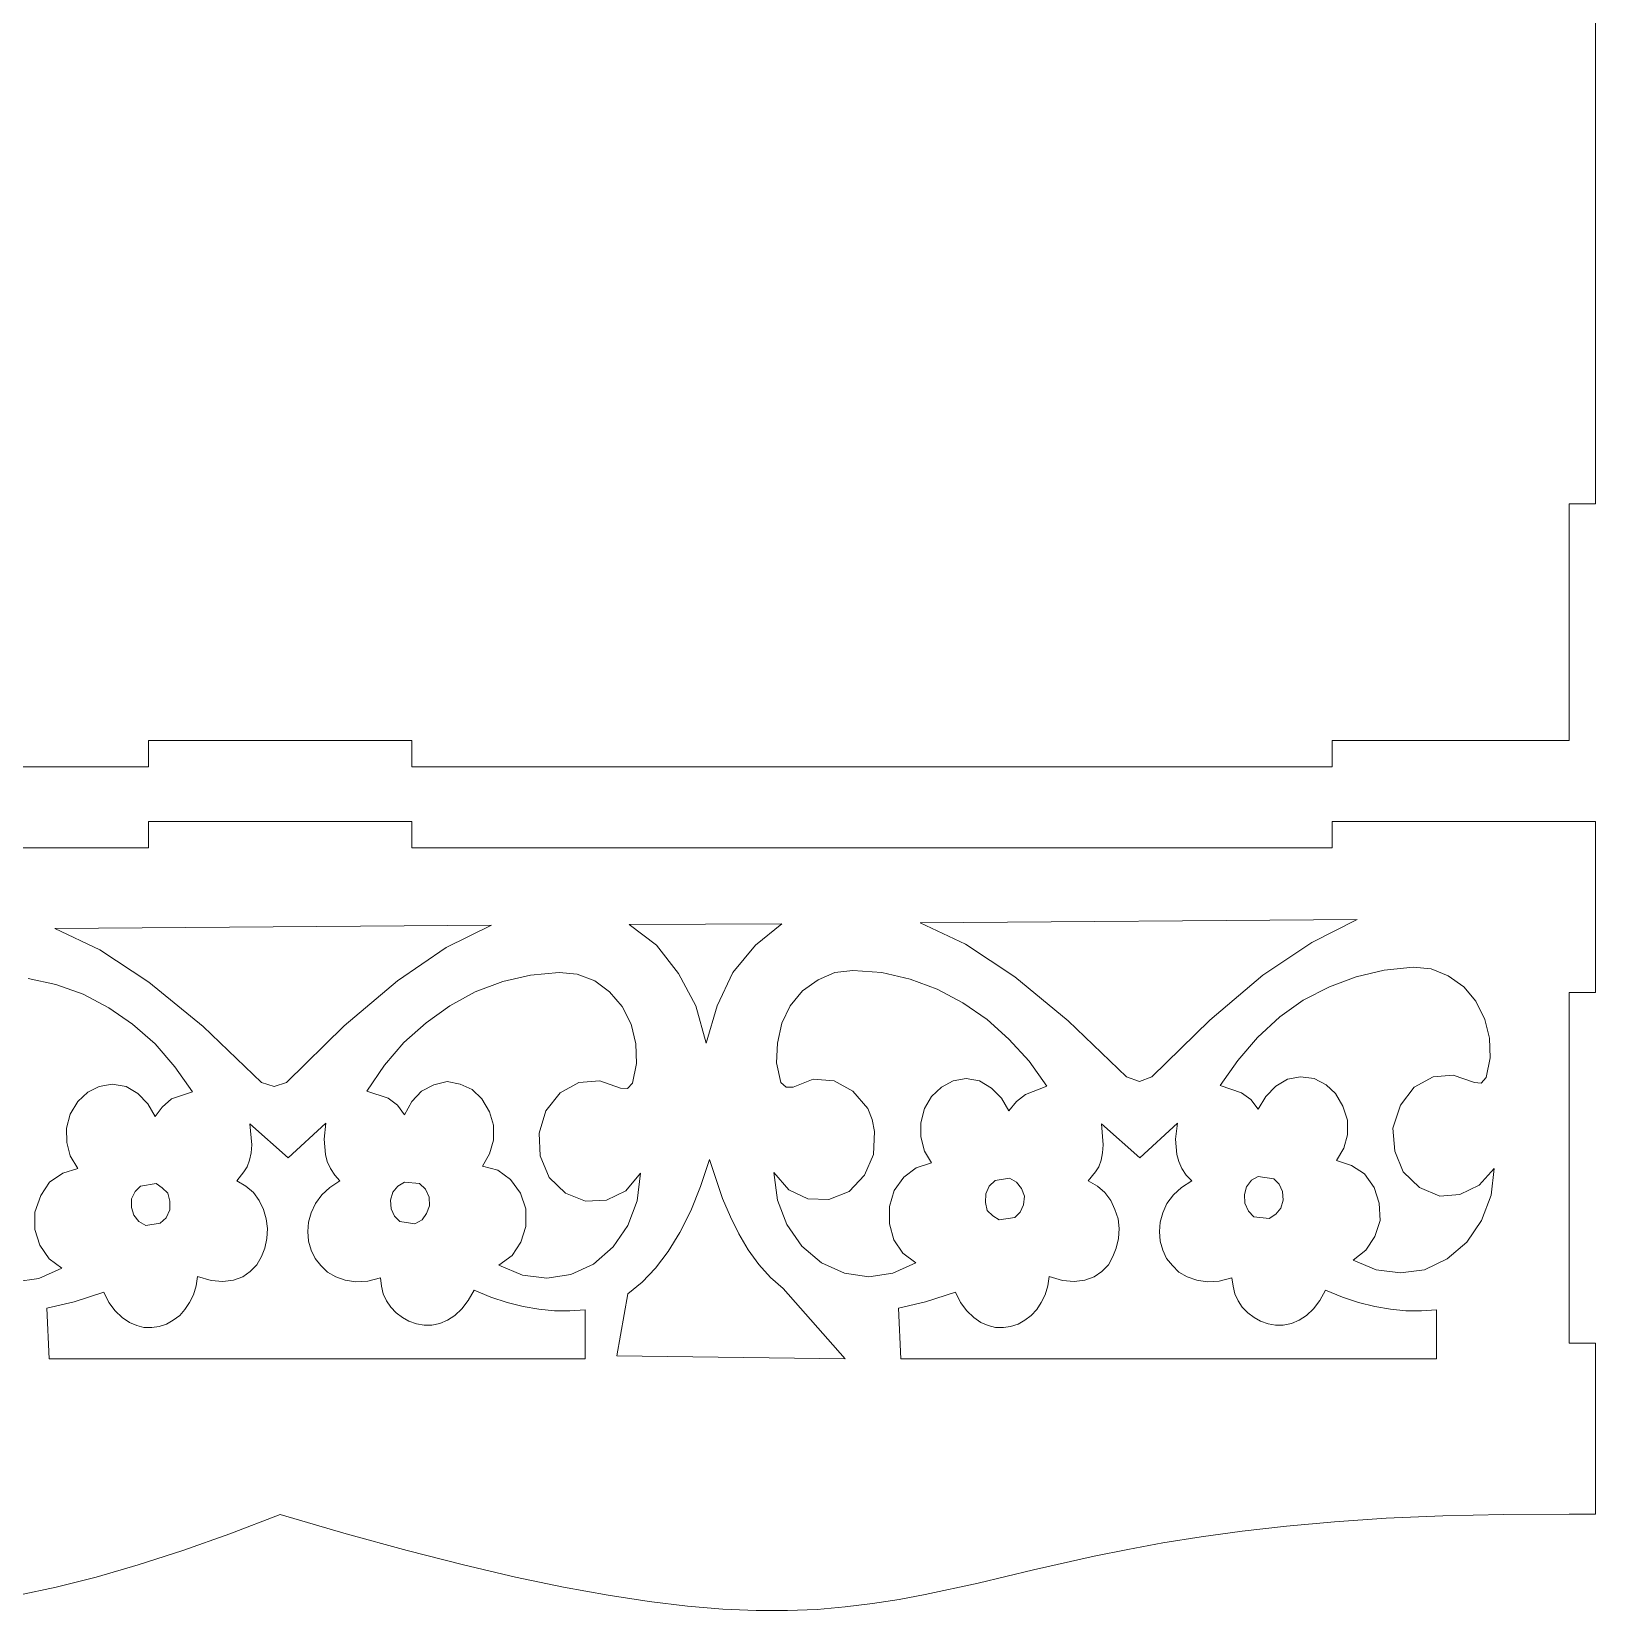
# Model space of a CAD drawing. Header units: inches. Extents: x -3.4 to 3.5, y -2.96 to 3.25.
# Drawn here: x -0.34 to 2.156, y -2.96 to -0.44 of the extents above; entities that cross this region are included whole.
import ezdxf

# ---------------------------------------------------------------- set-up
doc = ezdxf.new("R2010")
doc.units = ezdxf.units.IN
doc.header["$MEASUREMENT"] = 0
doc.layers.add('Katman 1', color=7, linetype='Continuous')

msp = doc.modelspace()

# ---------------------------------------------------------------- linework, layer by layer
at = {"layer": 'Katman 1', "color": 250, "lineweight": 9}
for points in [[(2.1562, -0.0734), (2.1562, -0.0734), (2.1562, -1.1933), (2.1562, -1.1933)], [(2.1562, -1.1933), (2.1562, -1.1933), (2.1142, -1.1933), (2.1142, -1.1933)], [(2.1142, -1.1933), (2.1142, -1.1933), (2.1142, -1.5713), (2.1142, -1.5713)], [(0.2664, -1.5713), (0.2664, -1.5713), (-0.1537, -1.5713), (-0.1537, -1.5713)], [(-0.1537, -1.5713), (-0.1537, -1.5713), (-0.1537, -1.6133), (-0.1537, -1.6133)], [(0.2664, -1.6133), (0.2664, -1.6133), (0.2664, -1.5713), (0.2664, -1.5713)], [(2.1142, -1.5713), (2.1142, -1.5713), (1.7362, -1.5713), (1.7362, -1.5713)], [(1.7362, -1.5713), (1.7362, -1.5713), (1.7362, -1.6133), (1.7362, -1.6133)], [(-0.1537, -1.6133), (-0.1537, -1.6133), (-1.6235, -1.6133), (-1.6235, -1.6133)], [(1.7362, -1.6133), (1.7362, -1.6133), (0.2664, -1.6133), (0.2664, -1.6133)], [(0.2664, -1.7005), (0.2664, -1.7005), (-0.1537, -1.7005), (-0.1537, -1.7005)], [(-0.1537, -1.7005), (-0.1537, -1.7005), (-0.1537, -1.7425), (-0.1537, -1.7425)], [(0.2664, -1.7425), (0.2664, -1.7425), (0.2664, -1.7005), (0.2664, -1.7005)], [(2.1562, -1.7005), (2.1562, -1.7005), (1.7362, -1.7005), (1.7362, -1.7005)], [(1.7362, -1.7005), (1.7362, -1.7005), (1.7362, -1.7425), (1.7362, -1.7425)], [(2.1562, -1.9735), (2.1562, -1.9735), (2.1562, -1.7005), (2.1562, -1.7005)], [(-0.1537, -1.7425), (-0.1537, -1.7425), (-1.6235, -1.7425), (-1.6235, -1.7425)], [(1.7362, -1.7425), (1.7362, -1.7425), (0.2664, -1.7425), (0.2664, -1.7425)], [(0.8575, -1.8639), (0.8575, -1.8639), (0.6135, -1.8653), (0.6135, -1.8653)], [(0.8153, -1.8982), (0.8153, -1.8982), (0.8575, -1.8639), (0.8575, -1.8639)], [(1.7758, -1.8572), (1.7758, -1.8572), (1.078, -1.8625), (1.078, -1.8625)], [(1.078, -1.8625), (1.078, -1.8625), (1.1504, -1.8964), (1.1504, -1.8964)], [(1.7035, -1.894), (1.7035, -1.894), (1.7758, -1.8572), (1.7758, -1.8572)], [(0.3939, -1.8663), (0.3939, -1.8663), (-0.3035, -1.8716), (-0.3035, -1.8716)], [(-0.3035, -1.8716), (-0.3035, -1.8716), (-0.2317, -1.9056), (-0.2317, -1.9056)], [(0.3217, -1.9017), (0.3217, -1.9017), (0.3939, -1.8663), (0.3939, -1.8663)], [(0.6135, -1.8653), (0.6135, -1.8653), (0.6575, -1.8982), (0.6575, -1.8982)], [(-0.2317, -1.9056), (-0.2317, -1.9056), (-0.153, -1.9573), (-0.153, -1.9573)], [(0.2437, -1.9549), (0.2437, -1.9549), (0.3217, -1.9017), (0.3217, -1.9017)], [(0.6575, -1.8982), (0.6575, -1.8982), (0.6926, -1.9433), (0.6926, -1.9433)], [(0.7793, -1.9419), (0.7793, -1.9419), (0.8153, -1.8982), (0.8153, -1.8982)], [(1.1504, -1.8964), (1.1504, -1.8964), (1.2293, -1.9486), (1.2293, -1.9486)], [(1.6253, -1.9458), (1.6253, -1.9458), (1.7035, -1.894), (1.7035, -1.894)], [(0.9708, -1.9384), (0.9708, -1.9384), (0.9422, -1.9419), (0.9422, -1.9419)], [(1.0171, -1.9419), (1.0171, -1.9419), (0.9708, -1.9384), (0.9708, -1.9384)], [(1.7742, -1.9486), (1.7742, -1.9486), (1.8191, -1.9381), (1.8191, -1.9381)], [(1.8191, -1.9381), (1.8191, -1.9381), (1.8651, -1.9332), (1.8651, -1.9332)], [(1.8651, -1.9332), (1.8651, -1.9332), (1.8942, -1.9356), (1.8942, -1.9356)], [(1.8942, -1.9356), (1.8942, -1.9356), (1.9211, -1.9472), (1.9211, -1.9472)], [(-0.3019, -1.9609), (-0.3019, -1.9609), (-0.3457, -1.9511), (-0.3457, -1.9511)], [(-0.2581, -1.9763), (-0.2581, -1.9763), (-0.3019, -1.9609), (-0.3019, -1.9609)], [(-0.153, -1.9573), (-0.153, -1.9573), (-0.0663, -2.0277), (-0.0663, -2.0277)], [(0.1586, -2.0267), (0.1586, -2.0267), (0.2437, -1.9549), (0.2437, -1.9549)], [(0.3679, -1.9724), (0.3679, -1.9724), (0.4117, -1.9559), (0.4117, -1.9559)], [(0.4117, -1.9559), (0.4117, -1.9559), (0.4559, -1.9458), (0.4559, -1.9458)], [(0.4559, -1.9458), (0.4559, -1.9458), (0.5021, -1.9419), (0.5021, -1.9419)], [(0.5021, -1.9419), (0.5021, -1.9419), (0.5308, -1.9444), (0.5308, -1.9444)], [(0.5308, -1.9444), (0.5308, -1.9444), (0.5586, -1.9549), (0.5586, -1.9549)], [(0.5586, -1.9549), (0.5586, -1.9549), (0.5824, -1.9724), (0.5824, -1.9724)], [(0.6926, -1.9433), (0.6926, -1.9433), (0.7199, -1.9948), (0.7199, -1.9948)], [(0.7539, -1.9948), (0.7539, -1.9948), (0.7793, -1.9419), (0.7793, -1.9419)], [(0.9153, -1.9535), (0.9153, -1.9535), (0.8904, -1.971), (0.8904, -1.971)], [(0.9422, -1.9419), (0.9422, -1.9419), (0.9153, -1.9535), (0.9153, -1.9535)], [(1.0622, -1.9521), (1.0622, -1.9521), (1.0171, -1.9419), (1.0171, -1.9419)], [(1.1053, -1.9685), (1.1053, -1.9685), (1.0622, -1.9521), (1.0622, -1.9521)], [(1.2293, -1.9486), (1.2293, -1.9486), (1.3146, -2.0189), (1.3146, -2.0189)], [(1.5406, -2.0179), (1.5406, -2.0179), (1.6253, -1.9458), (1.6253, -1.9458)], [(1.6895, -1.9861), (1.6895, -1.9861), (1.7316, -1.9647), (1.7316, -1.9647)], [(1.7316, -1.9647), (1.7316, -1.9647), (1.7742, -1.9486), (1.7742, -1.9486)], [(1.9211, -1.9472), (1.9211, -1.9472), (1.946, -1.9647), (1.946, -1.9647)], [(1.946, -1.9647), (1.946, -1.9647), (1.9651, -1.9875), (1.9651, -1.9875)], [(-0.217, -1.998), (-0.217, -1.998), (-0.2581, -1.9763), (-0.2581, -1.9763)], [(0.3272, -1.9951), (0.3272, -1.9951), (0.3679, -1.9724), (0.3679, -1.9724)], [(0.5824, -1.9724), (0.5824, -1.9724), (0.6024, -1.9962), (0.6024, -1.9962)], [(0.8904, -1.971), (0.8904, -1.971), (0.8708, -1.9948), (0.8708, -1.9948)], [(1.1464, -1.9899), (1.1464, -1.9899), (1.1053, -1.9685), (1.1053, -1.9685)], [(1.1851, -2.0165), (1.1851, -2.0165), (1.1464, -1.9899), (1.1464, -1.9899)], [(1.6522, -2.0127), (1.6522, -2.0127), (1.6895, -1.9861), (1.6895, -1.9861)], [(1.9651, -1.9875), (1.9651, -1.9875), (1.9798, -2.0165), (1.9798, -2.0165)], [(2.1142, -2.5334), (2.1142, -2.5334), (2.1142, -1.9735), (2.1142, -1.9735)], [(2.1142, -1.9735), (2.1142, -1.9735), (2.1562, -1.9735), (2.1562, -1.9735)], [(-0.1792, -2.0242), (-0.1792, -2.0242), (-0.217, -1.998), (-0.217, -1.998)], [(0.2895, -2.0218), (0.2895, -2.0218), (0.3272, -1.9951), (0.3272, -1.9951)], [(0.6024, -1.9962), (0.6024, -1.9962), (0.617, -2.0242), (0.617, -2.0242)], [(0.7199, -1.9948), (0.7199, -1.9948), (0.7368, -2.0543), (0.7368, -2.0543)], [(0.7368, -2.0543), (0.7368, -2.0543), (0.7539, -1.9948), (0.7539, -1.9948)], [(0.8708, -1.9948), (0.8708, -1.9948), (0.8573, -2.0228), (0.8573, -2.0228)], [(1.6167, -2.0452), (1.6167, -2.0452), (1.6522, -2.0127), (1.6522, -2.0127)], [(-0.1432, -2.0557), (-0.1432, -2.0557), (-0.1792, -2.0242), (-0.1792, -2.0242)], [(-0.0663, -2.0277), (-0.0663, -2.0277), (0.0266, -2.1173), (0.0266, -2.1173)], [(0.0666, -2.1173), (0.0666, -2.1173), (0.1586, -2.0267), (0.1586, -2.0267)], [(0.2537, -2.0532), (0.2537, -2.0532), (0.2895, -2.0218), (0.2895, -2.0218)], [(0.617, -2.0242), (0.617, -2.0242), (0.6242, -2.0557), (0.6242, -2.0557)], [(0.8573, -2.0228), (0.8573, -2.0228), (0.8502, -2.0543), (0.8502, -2.0543)], [(1.22, -2.0483), (1.22, -2.0483), (1.1851, -2.0165), (1.1851, -2.0165)], [(1.3146, -2.0189), (1.3146, -2.0189), (1.4078, -2.1082), (1.4078, -2.1082)], [(1.4482, -2.1082), (1.4482, -2.1082), (1.5406, -2.0179), (1.5406, -2.0179)], [(1.9798, -2.0165), (1.9798, -2.0165), (1.9869, -2.0466), (1.9869, -2.0466)], [(-0.1117, -2.0924), (-0.1117, -2.0924), (-0.1432, -2.0557), (-0.1432, -2.0557)], [(0.2228, -2.0897), (0.2228, -2.0897), (0.2537, -2.0532), (0.2537, -2.0532)], [(0.6242, -2.0557), (0.6242, -2.0557), (0.6255, -2.0872), (0.6255, -2.0872)], [(0.8502, -2.0543), (0.8502, -2.0543), (0.8486, -2.0861), (0.8486, -2.0861)], [(1.252, -2.0834), (1.252, -2.0834), (1.22, -2.0483), (1.22, -2.0483)], [(1.5853, -2.0823), (1.5853, -2.0823), (1.6167, -2.0452), (1.6167, -2.0452)], [(1.9869, -2.0466), (1.9869, -2.0466), (1.988, -2.0781), (1.988, -2.0781)], [(0.1948, -2.1313), (0.1948, -2.1313), (0.2228, -2.0897), (0.2228, -2.0897)], [(0.6255, -2.0872), (0.6255, -2.0872), (0.6188, -2.1183), (0.6188, -2.1183)], [(0.8486, -2.0861), (0.8486, -2.0861), (0.8559, -2.1173), (0.8559, -2.1173)], [(1.2806, -2.1232), (1.2806, -2.1232), (1.252, -2.0834), (1.252, -2.0834)], [(1.5573, -2.1222), (1.5573, -2.1222), (1.5853, -2.0823), (1.5853, -2.0823)], [(1.988, -2.0781), (1.988, -2.0781), (1.9818, -2.1092), (1.9818, -2.1092)], [(-0.0837, -2.1324), (-0.0837, -2.1324), (-0.1117, -2.0924), (-0.1117, -2.0924)], [(0.3228, -2.1159), (0.3228, -2.1159), (0.3017, -2.1211), (0.3017, -2.1211)], [(0.3437, -2.1197), (0.3437, -2.1197), (0.3228, -2.1159), (0.3228, -2.1159)], [(0.5668, -2.1148), (0.5668, -2.1148), (0.5333, -2.1173), (0.5333, -2.1173)], [(0.5999, -2.1261), (0.5999, -2.1261), (0.5668, -2.1148), (0.5668, -2.1148)], [(0.8753, -2.1246), (0.8753, -2.1246), (0.9075, -2.112), (0.9075, -2.112)], [(0.9075, -2.112), (0.9075, -2.112), (0.9408, -2.1148), (0.9408, -2.1148)], [(0.9408, -2.1148), (0.9408, -2.1148), (0.9708, -2.1313), (0.9708, -2.1313)], [(1.112, -2.1246), (1.112, -2.1246), (1.1309, -2.1148), (1.1309, -2.1148)], [(1.1309, -2.1148), (1.1309, -2.1148), (1.1517, -2.1107), (1.1517, -2.1107)], [(1.1517, -2.1107), (1.1517, -2.1107), (1.1729, -2.1148), (1.1729, -2.1148)], [(1.1729, -2.1148), (1.1729, -2.1148), (1.192, -2.1261), (1.192, -2.1261)], [(1.4078, -2.1082), (1.4078, -2.1082), (1.4282, -2.1159), (1.4282, -2.1159)], [(1.4282, -2.1159), (1.4282, -2.1159), (1.4482, -2.1082), (1.4482, -2.1082)], [(1.6649, -2.112), (1.6649, -2.112), (1.646, -2.1232), (1.646, -2.1232)], [(1.6856, -2.1082), (1.6856, -2.1082), (1.6649, -2.112), (1.6649, -2.112)], [(1.7073, -2.1107), (1.7073, -2.1107), (1.6856, -2.1082), (1.6856, -2.1082)], [(1.7262, -2.1208), (1.7262, -2.1208), (1.7073, -2.1107), (1.7073, -2.1107)], [(1.8971, -2.1082), (1.8971, -2.1082), (1.8669, -2.1246), (1.8669, -2.1246)], [(1.9293, -2.1058), (1.9293, -2.1058), (1.8971, -2.1082), (1.8971, -2.1082)], [(1.9631, -2.1173), (1.9631, -2.1173), (1.9293, -2.1058), (1.9293, -2.1058)], [(1.9818, -2.1092), (1.9818, -2.1092), (1.974, -2.1183), (1.974, -2.1183)], [(-0.2666, -2.1478), (-0.2666, -2.1478), (-0.2508, -2.1327), (-0.2508, -2.1327)], [(-0.2508, -2.1327), (-0.2508, -2.1327), (-0.2323, -2.1236), (-0.2323, -2.1236)], [(-0.2323, -2.1236), (-0.2323, -2.1236), (-0.2119, -2.1197), (-0.2119, -2.1197)], [(-0.2119, -2.1197), (-0.2119, -2.1197), (-0.1897, -2.1236), (-0.1897, -2.1236)], [(-0.1897, -2.1236), (-0.1897, -2.1236), (-0.1706, -2.1351), (-0.1706, -2.1351)], [(-0.1706, -2.1351), (-0.1706, -2.1351), (-0.1546, -2.1512), (-0.1546, -2.1512)], [(-0.117, -2.1436), (-0.117, -2.1436), (-0.0837, -2.1324), (-0.0837, -2.1324)], [(0.0266, -2.1173), (0.0266, -2.1173), (0.0466, -2.1236), (0.0466, -2.1236)], [(0.0466, -2.1236), (0.0466, -2.1236), (0.0666, -2.1173), (0.0666, -2.1173)], [(0.229, -2.1425), (0.229, -2.1425), (0.1948, -2.1313), (0.1948, -2.1313)], [(0.2821, -2.1313), (0.2821, -2.1313), (0.2668, -2.1478), (0.2668, -2.1478)], [(0.3017, -2.1211), (0.3017, -2.1211), (0.2821, -2.1313), (0.2821, -2.1313)], [(0.363, -2.1285), (0.363, -2.1285), (0.3437, -2.1197), (0.3437, -2.1197)], [(0.3786, -2.1436), (0.3786, -2.1436), (0.363, -2.1285), (0.363, -2.1285)], [(0.5033, -2.1338), (0.5033, -2.1338), (0.4806, -2.1624), (0.4806, -2.1624)], [(0.5333, -2.1173), (0.5333, -2.1173), (0.5033, -2.1338), (0.5033, -2.1338)], [(0.6108, -2.1271), (0.6108, -2.1271), (0.5999, -2.1261), (0.5999, -2.1261)], [(0.6188, -2.1183), (0.6188, -2.1183), (0.6108, -2.1271), (0.6108, -2.1271)], [(0.8559, -2.1173), (0.8559, -2.1173), (0.8642, -2.1246), (0.8642, -2.1246)], [(0.8642, -2.1246), (0.8642, -2.1246), (0.8753, -2.1246), (0.8753, -2.1246)], [(0.9708, -2.1313), (0.9708, -2.1313), (0.9944, -2.1586), (0.9944, -2.1586)], [(1.0851, -2.1586), (1.0851, -2.1586), (1.0962, -2.1397), (1.0962, -2.1397)], [(1.0962, -2.1397), (1.0962, -2.1397), (1.112, -2.1246), (1.112, -2.1246)], [(1.192, -2.1261), (1.192, -2.1261), (1.208, -2.1421), (1.208, -2.1421)], [(1.208, -2.1421), (1.208, -2.1421), (1.22, -2.1624), (1.22, -2.1624)], [(1.232, -2.1474), (1.232, -2.1474), (1.2462, -2.1362), (1.2462, -2.1362)], [(1.2462, -2.1362), (1.2462, -2.1362), (1.2806, -2.1232), (1.2806, -2.1232)], [(1.5913, -2.1338), (1.5913, -2.1338), (1.5573, -2.1222), (1.5573, -2.1222)], [(1.606, -2.1446), (1.606, -2.1446), (1.5913, -2.1338), (1.5913, -2.1338)], [(1.63, -2.1397), (1.63, -2.1397), (1.618, -2.16), (1.618, -2.16)], [(1.646, -2.1232), (1.646, -2.1232), (1.63, -2.1397), (1.63, -2.1397)], [(1.7411, -2.1348), (1.7411, -2.1348), (1.7262, -2.1208), (1.7262, -2.1208)], [(1.7531, -2.1551), (1.7531, -2.1551), (1.7411, -2.1348), (1.7411, -2.1348)], [(1.8669, -2.1246), (1.8669, -2.1246), (1.8449, -2.1537), (1.8449, -2.1537)], [(1.974, -2.1183), (1.974, -2.1183), (1.9631, -2.1173), (1.9631, -2.1173)], [(-0.2786, -2.1677), (-0.2786, -2.1677), (-0.2666, -2.1478), (-0.2666, -2.1478)], [(-0.1546, -2.1512), (-0.1546, -2.1512), (-0.1432, -2.1715), (-0.1432, -2.1715)], [(-0.1432, -2.1715), (-0.1432, -2.1715), (-0.1317, -2.1565), (-0.1317, -2.1565)], [(-0.1317, -2.1565), (-0.1317, -2.1565), (-0.117, -2.1436), (-0.117, -2.1436)], [(0.2437, -2.1537), (0.2437, -2.1537), (0.229, -2.1425), (0.229, -2.1425)], [(0.2548, -2.1691), (0.2548, -2.1691), (0.2437, -2.1537), (0.2437, -2.1537)], [(0.2668, -2.1478), (0.2668, -2.1478), (0.2548, -2.1691), (0.2548, -2.1691)], [(0.3904, -2.1642), (0.3904, -2.1642), (0.3786, -2.1436), (0.3786, -2.1436)], [(0.397, -2.1855), (0.397, -2.1855), (0.3904, -2.1642), (0.3904, -2.1642)], [(0.4806, -2.1624), (0.4806, -2.1624), (0.4701, -2.1981), (0.4701, -2.1981)], [(0.9944, -2.1586), (0.9944, -2.1586), (1.0017, -2.1764), (1.0017, -2.1764)], [(1.0793, -2.1817), (1.0793, -2.1817), (1.0851, -2.1586), (1.0851, -2.1586)], [(1.22, -2.1624), (1.22, -2.1624), (1.232, -2.1474), (1.232, -2.1474)], [(1.618, -2.16), (1.618, -2.16), (1.606, -2.1446), (1.606, -2.1446)], [(1.7602, -2.1775), (1.7602, -2.1775), (1.7531, -2.1551), (1.7531, -2.1551)], [(1.8449, -2.1537), (1.8449, -2.1537), (1.8329, -2.1901), (1.8329, -2.1901)], [(-0.2848, -2.1904), (-0.2848, -2.1904), (-0.2786, -2.1677), (-0.2786, -2.1677)], [(-0.2839, -2.2128), (-0.2839, -2.2128), (-0.2848, -2.1904), (-0.2848, -2.1904)], [(0.0112, -2.2167), (0.0112, -2.2167), (0.0081, -2.1835), (0.0081, -2.1835)], [(0.0081, -2.1835), (0.0081, -2.1835), (0.0692, -2.2377), (0.0692, -2.2377)], [(0.0692, -2.2377), (0.0692, -2.2377), (0.1295, -2.1824), (0.1295, -2.1824)], [(0.1295, -2.1824), (0.1295, -2.1824), (0.1268, -2.2079), (0.1268, -2.2079)], [(0.397, -2.2093), (0.397, -2.2093), (0.397, -2.1855), (0.397, -2.1855)], [(1.0017, -2.1764), (1.0017, -2.1764), (1.0051, -2.1953), (1.0051, -2.1953)], [(1.0793, -2.2041), (1.0793, -2.2041), (1.0793, -2.1817), (1.0793, -2.1817)], [(1.3706, -2.2167), (1.3706, -2.2167), (1.3678, -2.1835), (1.3678, -2.1835)], [(1.3678, -2.1835), (1.3678, -2.1835), (1.4291, -2.2377), (1.4291, -2.2377)], [(1.4291, -2.2377), (1.4291, -2.2377), (1.4889, -2.1824), (1.4889, -2.1824)], [(1.4889, -2.1824), (1.4889, -2.1824), (1.486, -2.2079), (1.486, -2.2079)], [(1.7602, -2.2006), (1.7602, -2.2006), (1.7602, -2.1775), (1.7602, -2.1775)], [(1.8329, -2.1901), (1.8329, -2.1901), (1.8358, -2.2268), (1.8358, -2.2268)], [(-0.2786, -2.2346), (-0.2786, -2.2346), (-0.2839, -2.2128), (-0.2839, -2.2128)], [(0.0099, -2.2296), (0.0099, -2.2296), (0.0112, -2.2167), (0.0112, -2.2167)], [(0.1268, -2.2079), (0.1268, -2.2079), (0.1286, -2.2324), (0.1286, -2.2324)], [(0.3904, -2.231), (0.3904, -2.231), (0.397, -2.2093), (0.397, -2.2093)], [(0.4701, -2.1981), (0.4701, -2.1981), (0.4715, -2.2346), (0.4715, -2.2346)], [(1.0051, -2.1953), (1.0051, -2.1953), (1.0035, -2.2321), (1.0035, -2.2321)], [(1.0851, -2.2268), (1.0851, -2.2268), (1.0793, -2.2041), (1.0793, -2.2041)], [(1.3693, -2.2296), (1.3693, -2.2296), (1.3706, -2.2167), (1.3706, -2.2167)], [(1.486, -2.2079), (1.486, -2.2079), (1.4878, -2.2324), (1.4878, -2.2324)], [(1.7544, -2.222), (1.7544, -2.222), (1.7602, -2.2006), (1.7602, -2.2006)], [(-0.2666, -2.2548), (-0.2666, -2.2548), (-0.2786, -2.2346), (-0.2786, -2.2346)], [(0.0037, -2.2517), (0.0037, -2.2517), (0.0072, -2.2415), (0.0072, -2.2415)], [(0.0072, -2.2415), (0.0072, -2.2415), (0.0099, -2.2296), (0.0099, -2.2296)], [(0.1286, -2.2324), (0.1286, -2.2324), (0.1315, -2.2436), (0.1315, -2.2436)], [(0.3797, -2.251), (0.3797, -2.251), (0.3904, -2.231), (0.3904, -2.231)], [(0.4715, -2.2346), (0.4715, -2.2346), (0.4859, -2.2688), (0.4859, -2.2688)], [(0.7277, -2.2835), (0.7277, -2.2835), (0.7419, -2.2401), (0.7419, -2.2401)], [(0.7419, -2.2401), (0.7419, -2.2401), (0.7626, -2.3024), (0.7626, -2.3024)], [(1.0035, -2.2321), (1.0035, -2.2321), (0.9895, -2.265), (0.9895, -2.265)], [(1.0962, -2.2457), (1.0962, -2.2457), (1.0851, -2.2268), (1.0851, -2.2268)], [(1.3633, -2.2517), (1.3633, -2.2517), (1.3671, -2.2415), (1.3671, -2.2415)], [(1.3671, -2.2415), (1.3671, -2.2415), (1.3693, -2.2296), (1.3693, -2.2296)], [(1.4878, -2.2324), (1.4878, -2.2324), (1.4911, -2.2436), (1.4911, -2.2436)], [(1.7427, -2.2419), (1.7427, -2.2419), (1.7544, -2.222), (1.7544, -2.222)], [(1.7669, -2.2496), (1.7669, -2.2496), (1.7427, -2.2419), (1.7427, -2.2419)], [(1.8358, -2.2268), (1.8358, -2.2268), (1.8493, -2.2597), (1.8493, -2.2597)], [(-0.3121, -2.2762), (-0.3121, -2.2762), (-0.2908, -2.2622), (-0.2908, -2.2622)], [(-0.2908, -2.2622), (-0.2908, -2.2622), (-0.2666, -2.2548), (-0.2666, -2.2548)], [(-0.013, -2.2744), (-0.013, -2.2744), (-0.0014, -2.2601), (-0.0014, -2.2601)], [(-0.0014, -2.2601), (-0.0014, -2.2601), (0.0037, -2.2517), (0.0037, -2.2517)], [(0.1315, -2.2436), (0.1315, -2.2436), (0.1366, -2.2545), (0.1366, -2.2545)], [(0.1366, -2.2545), (0.1366, -2.2545), (0.1435, -2.265), (0.1435, -2.265)], [(0.1435, -2.265), (0.1435, -2.265), (0.1519, -2.2744), (0.1519, -2.2744)], [(0.4037, -2.2573), (0.4037, -2.2573), (0.3797, -2.251), (0.3797, -2.251)], [(0.4239, -2.2723), (0.4239, -2.2723), (0.4037, -2.2573), (0.4037, -2.2573)], [(0.6082, -2.2902), (0.6082, -2.2902), (0.6315, -2.2622), (0.6315, -2.2622)], [(0.6315, -2.2622), (0.6315, -2.2622), (0.6264, -2.3063), (0.6264, -2.3063)], [(0.8446, -2.2608), (0.8446, -2.2608), (0.8502, -2.3052), (0.8502, -2.3052)], [(0.8686, -2.2887), (0.8686, -2.2887), (0.8446, -2.2608), (0.8446, -2.2608)], [(0.9895, -2.265), (0.9895, -2.265), (0.9646, -2.2912), (0.9646, -2.2912)], [(1.0522, -2.2685), (1.0522, -2.2685), (1.0717, -2.2534), (1.0717, -2.2534)], [(1.0717, -2.2534), (1.0717, -2.2534), (1.0962, -2.2457), (1.0962, -2.2457)], [(1.3464, -2.2744), (1.3464, -2.2744), (1.358, -2.2601), (1.358, -2.2601)], [(1.358, -2.2601), (1.358, -2.2601), (1.3633, -2.2517), (1.3633, -2.2517)], [(1.4911, -2.2436), (1.4911, -2.2436), (1.4962, -2.2545), (1.4962, -2.2545)], [(1.4962, -2.2545), (1.4962, -2.2545), (1.5029, -2.265), (1.5029, -2.265)], [(1.5029, -2.265), (1.5029, -2.265), (1.5118, -2.2744), (1.5118, -2.2744)], [(1.6071, -2.2734), (1.6071, -2.2734), (1.618, -2.2674), (1.618, -2.2674)], [(1.618, -2.2674), (1.618, -2.2674), (1.6427, -2.2709), (1.6427, -2.2709)], [(1.7878, -2.2632), (1.7878, -2.2632), (1.7669, -2.2496), (1.7669, -2.2496)], [(1.8029, -2.2849), (1.8029, -2.2849), (1.7878, -2.2632), (1.7878, -2.2632)], [(1.8493, -2.2597), (1.8493, -2.2597), (1.8756, -2.2849), (1.8756, -2.2849)], [(1.9707, -2.2814), (1.9707, -2.2814), (1.9947, -2.2545), (1.9947, -2.2545)], [(1.9947, -2.2545), (1.9947, -2.2545), (1.9898, -2.2972), (1.9898, -2.2972)], [(-0.3259, -2.2979), (-0.3259, -2.2979), (-0.3121, -2.2762), (-0.3121, -2.2762)], [(-0.1752, -2.2912), (-0.1752, -2.2912), (-0.181, -2.3028), (-0.181, -2.3028)], [(-0.1666, -2.2828), (-0.1666, -2.2828), (-0.1752, -2.2912), (-0.1752, -2.2912)], [(-0.1417, -2.2786), (-0.1417, -2.2786), (-0.1666, -2.2828), (-0.1666, -2.2828)], [(-0.1317, -2.2853), (-0.1317, -2.2853), (-0.1417, -2.2786), (-0.1417, -2.2786)], [(-0.123, -2.2937), (-0.123, -2.2937), (-0.1317, -2.2853), (-0.1317, -2.2853)], [(0.0015, -2.2825), (0.0015, -2.2825), (-0.013, -2.2744), (-0.013, -2.2744)], [(0.0137, -2.293), (0.0137, -2.293), (0.0015, -2.2825), (0.0015, -2.2825)], [(0.023, -2.3056), (0.023, -2.3056), (0.0137, -2.293), (0.0137, -2.293)], [(0.1359, -2.2849), (0.1359, -2.2849), (0.1228, -2.2968), (0.1228, -2.2968)], [(0.1519, -2.2744), (0.1519, -2.2744), (0.1359, -2.2849), (0.1359, -2.2849)], [(0.2328, -2.3052), (0.2328, -2.3052), (0.2364, -2.2926), (0.2364, -2.2926)], [(0.2364, -2.2926), (0.2364, -2.2926), (0.2441, -2.2828), (0.2441, -2.2828)], [(0.2441, -2.2828), (0.2441, -2.2828), (0.2548, -2.2762), (0.2548, -2.2762)], [(0.2548, -2.2762), (0.2548, -2.2762), (0.2788, -2.2786), (0.2788, -2.2786)], [(0.2788, -2.2786), (0.2788, -2.2786), (0.2884, -2.2878), (0.2884, -2.2878)], [(0.2884, -2.2878), (0.2884, -2.2878), (0.2941, -2.3003), (0.2941, -2.3003)], [(0.4399, -2.2937), (0.4399, -2.2937), (0.4239, -2.2723), (0.4239, -2.2723)], [(0.4859, -2.2688), (0.4859, -2.2688), (0.5119, -2.2937), (0.5119, -2.2937)], [(0.5773, -2.3052), (0.5773, -2.3052), (0.6082, -2.2902), (0.6082, -2.2902)], [(0.7119, -2.322), (0.7119, -2.322), (0.7277, -2.2835), (0.7277, -2.2835)], [(0.8988, -2.3028), (0.8988, -2.3028), (0.8686, -2.2887), (0.8686, -2.2887)], [(0.9646, -2.2912), (0.9646, -2.2912), (0.9324, -2.3039), (0.9324, -2.3039)], [(1.0291, -2.3154), (1.0291, -2.3154), (1.0368, -2.2898), (1.0368, -2.2898)], [(1.0368, -2.2898), (1.0368, -2.2898), (1.0522, -2.2685), (1.0522, -2.2685)], [(1.1886, -2.2825), (1.1886, -2.2825), (1.1831, -2.2951), (1.1831, -2.2951)], [(1.1977, -2.2737), (1.1977, -2.2737), (1.1886, -2.2825), (1.1886, -2.2825)], [(1.2206, -2.2698), (1.2206, -2.2698), (1.1977, -2.2737), (1.1977, -2.2737)], [(1.232, -2.2762), (1.232, -2.2762), (1.2206, -2.2698), (1.2206, -2.2698)], [(1.24, -2.2863), (1.24, -2.2863), (1.232, -2.2762), (1.232, -2.2762)], [(1.2446, -2.2989), (1.2446, -2.2989), (1.24, -2.2863), (1.24, -2.2863)], [(1.3611, -2.2825), (1.3611, -2.2825), (1.3464, -2.2744), (1.3464, -2.2744)], [(1.3729, -2.293), (1.3729, -2.293), (1.3611, -2.2825), (1.3611, -2.2825)], [(1.3824, -2.3056), (1.3824, -2.3056), (1.3729, -2.293), (1.3729, -2.293)], [(1.4955, -2.2849), (1.4955, -2.2849), (1.4824, -2.2968), (1.4824, -2.2968)], [(1.5118, -2.2744), (1.5118, -2.2744), (1.4955, -2.2849), (1.4955, -2.2849)], [(1.5958, -2.2961), (1.5958, -2.2961), (1.5991, -2.2839), (1.5991, -2.2839)], [(1.5991, -2.2839), (1.5991, -2.2839), (1.6071, -2.2734), (1.6071, -2.2734)], [(1.6427, -2.2709), (1.6427, -2.2709), (1.6513, -2.2797), (1.6513, -2.2797)], [(1.6513, -2.2797), (1.6513, -2.2797), (1.6567, -2.2912), (1.6567, -2.2912)], [(1.6567, -2.2912), (1.6567, -2.2912), (1.6575, -2.3052), (1.6575, -2.3052)], [(1.8111, -2.3101), (1.8111, -2.3101), (1.8029, -2.2849), (1.8029, -2.2849)], [(1.8756, -2.2849), (1.8756, -2.2849), (1.9078, -2.2989), (1.9078, -2.2989)], [(1.94, -2.2961), (1.94, -2.2961), (1.9707, -2.2814), (1.9707, -2.2814)], [(-0.3352, -2.3241), (-0.3352, -2.3241), (-0.3259, -2.2979), (-0.3259, -2.2979)], [(-0.181, -2.3028), (-0.181, -2.3028), (-0.181, -2.3168), (-0.181, -2.3168)], [(-0.181, -2.3168), (-0.181, -2.3168), (-0.1772, -2.329), (-0.1772, -2.329)], [(-0.1197, -2.3066), (-0.1197, -2.3066), (-0.123, -2.2937), (-0.123, -2.2937)], [(-0.1197, -2.3206), (-0.1197, -2.3206), (-0.1197, -2.3066), (-0.1197, -2.3066)], [(0.0299, -2.3199), (0.0299, -2.3199), (0.023, -2.3056), (0.023, -2.3056)], [(0.1128, -2.3105), (0.1128, -2.3105), (0.1059, -2.3252), (0.1059, -2.3252)], [(0.1228, -2.2968), (0.1228, -2.2968), (0.1128, -2.3105), (0.1128, -2.3105)], [(0.2335, -2.3192), (0.2335, -2.3192), (0.2328, -2.3052), (0.2328, -2.3052)], [(0.295, -2.3143), (0.295, -2.3143), (0.2901, -2.3266), (0.2901, -2.3266)], [(0.2941, -2.3003), (0.2941, -2.3003), (0.295, -2.3143), (0.295, -2.3143)], [(0.4484, -2.3192), (0.4484, -2.3192), (0.4399, -2.2937), (0.4399, -2.2937)], [(0.5119, -2.2937), (0.5119, -2.2937), (0.5439, -2.3066), (0.5439, -2.3066)], [(0.5439, -2.3066), (0.5439, -2.3066), (0.5773, -2.3052), (0.5773, -2.3052)], [(0.6264, -2.3063), (0.6264, -2.3063), (0.6117, -2.3455), (0.6117, -2.3455)], [(0.7626, -2.3024), (0.7626, -2.3024), (0.7753, -2.3315), (0.7753, -2.3315)], [(0.8502, -2.3052), (0.8502, -2.3052), (0.8653, -2.3441), (0.8653, -2.3441)], [(0.9324, -2.3039), (0.9324, -2.3039), (0.8988, -2.3028), (0.8988, -2.3028)], [(1.0291, -2.3431), (1.0291, -2.3431), (1.0291, -2.3154), (1.0291, -2.3154)], [(1.1831, -2.2951), (1.1831, -2.2951), (1.1824, -2.3087), (1.1824, -2.3087)], [(1.1824, -2.3087), (1.1824, -2.3087), (1.1853, -2.3217), (1.1853, -2.3217)], [(1.238, -2.3241), (1.238, -2.3241), (1.2433, -2.3126), (1.2433, -2.3126)], [(1.2433, -2.3126), (1.2433, -2.3126), (1.2446, -2.2989), (1.2446, -2.2989)], [(1.3891, -2.3199), (1.3891, -2.3199), (1.3824, -2.3056), (1.3824, -2.3056)], [(1.472, -2.3105), (1.472, -2.3105), (1.4655, -2.3252), (1.4655, -2.3252)], [(1.4824, -2.2968), (1.4824, -2.2968), (1.472, -2.3105), (1.472, -2.3105)], [(1.5964, -2.3101), (1.5964, -2.3101), (1.5958, -2.2961), (1.5958, -2.2961)], [(1.6022, -2.3227), (1.6022, -2.3227), (1.5964, -2.3101), (1.5964, -2.3101)], [(1.654, -2.3179), (1.654, -2.3179), (1.6462, -2.3276), (1.6462, -2.3276)], [(1.6575, -2.3052), (1.6575, -2.3052), (1.654, -2.3179), (1.654, -2.3179)], [(1.8124, -2.3378), (1.8124, -2.3378), (1.8111, -2.3101), (1.8111, -2.3101)], [(1.9078, -2.2989), (1.9078, -2.2989), (1.94, -2.2961), (1.94, -2.2961)], [(1.9898, -2.2972), (1.9898, -2.2972), (1.9742, -2.3378), (1.9742, -2.3378)], [(-0.3352, -2.3521), (-0.3352, -2.3521), (-0.3352, -2.3241), (-0.3352, -2.3241)], [(-0.1772, -2.329), (-0.1772, -2.329), (-0.169, -2.3392), (-0.169, -2.3392)], [(-0.169, -2.3392), (-0.169, -2.3392), (-0.1581, -2.3455), (-0.1581, -2.3455)], [(-0.1581, -2.3455), (-0.1581, -2.3455), (-0.135, -2.342), (-0.135, -2.342)], [(-0.135, -2.342), (-0.135, -2.342), (-0.1257, -2.3332), (-0.1257, -2.3332)], [(-0.1257, -2.3332), (-0.1257, -2.3332), (-0.1197, -2.3206), (-0.1197, -2.3206)], [(0.0343, -2.335), (0.0343, -2.335), (0.0299, -2.3199), (0.0299, -2.3199)], [(0.0361, -2.3504), (0.0361, -2.3504), (0.0343, -2.335), (0.0343, -2.335)], [(0.1015, -2.3402), (0.1015, -2.3402), (0.1008, -2.3553), (0.1008, -2.3553)], [(0.1059, -2.3252), (0.1059, -2.3252), (0.1015, -2.3402), (0.1015, -2.3402)], [(0.2388, -2.3304), (0.2388, -2.3304), (0.2335, -2.3192), (0.2335, -2.3192)], [(0.2477, -2.3392), (0.2477, -2.3392), (0.2388, -2.3304), (0.2388, -2.3304)], [(0.2715, -2.3431), (0.2715, -2.3431), (0.2477, -2.3392), (0.2477, -2.3392)], [(0.283, -2.3367), (0.283, -2.3367), (0.2715, -2.3431), (0.2715, -2.3431)], [(0.2901, -2.3266), (0.2901, -2.3266), (0.283, -2.3367), (0.283, -2.3367)], [(0.4484, -2.3469), (0.4484, -2.3469), (0.4484, -2.3192), (0.4484, -2.3192)], [(0.6944, -2.3567), (0.6944, -2.3567), (0.7119, -2.322), (0.7119, -2.322)], [(0.7753, -2.3315), (0.7753, -2.3315), (0.7886, -2.3588), (0.7886, -2.3588)], [(1.0362, -2.3682), (1.0362, -2.3682), (1.0291, -2.3431), (1.0291, -2.3431)], [(1.1853, -2.3217), (1.1853, -2.3217), (1.194, -2.3301), (1.194, -2.3301)], [(1.194, -2.3301), (1.194, -2.3301), (1.2044, -2.3367), (1.2044, -2.3367)], [(1.2044, -2.3367), (1.2044, -2.3367), (1.2293, -2.3329), (1.2293, -2.3329)], [(1.2293, -2.3329), (1.2293, -2.3329), (1.238, -2.3241), (1.238, -2.3241)], [(1.3942, -2.335), (1.3942, -2.335), (1.3891, -2.3199), (1.3891, -2.3199)], [(1.3958, -2.3504), (1.3958, -2.3504), (1.3942, -2.335), (1.3942, -2.335)], [(1.4611, -2.3402), (1.4611, -2.3402), (1.4604, -2.3553), (1.4604, -2.3553)], [(1.4655, -2.3252), (1.4655, -2.3252), (1.4611, -2.3402), (1.4611, -2.3402)], [(1.6111, -2.3318), (1.6111, -2.3318), (1.6022, -2.3227), (1.6022, -2.3227)], [(1.6355, -2.3343), (1.6355, -2.3343), (1.6111, -2.3318), (1.6111, -2.3318)], [(1.6462, -2.3276), (1.6462, -2.3276), (1.6355, -2.3343), (1.6355, -2.3343)], [(1.8042, -2.363), (1.8042, -2.363), (1.8124, -2.3378), (1.8124, -2.3378)], [(1.9742, -2.3378), (1.9742, -2.3378), (1.9511, -2.3721), (1.9511, -2.3721)], [(-0.3272, -2.377), (-0.3272, -2.377), (-0.3352, -2.3521), (-0.3352, -2.3521)], [(0.0319, -2.3815), (0.0319, -2.3815), (0.035, -2.3661), (0.035, -2.3661)], [(0.035, -2.3661), (0.035, -2.3661), (0.0361, -2.3504), (0.0361, -2.3504)], [(0.1008, -2.3553), (0.1008, -2.3553), (0.1019, -2.3703), (0.1019, -2.3703)], [(0.4406, -2.3721), (0.4406, -2.3721), (0.4484, -2.3469), (0.4484, -2.3469)], [(0.6117, -2.3455), (0.6117, -2.3455), (0.5882, -2.3794), (0.5882, -2.3794)], [(0.6757, -2.3871), (0.6757, -2.3871), (0.6944, -2.3567), (0.6944, -2.3567)], [(0.7886, -2.3588), (0.7886, -2.3588), (0.8037, -2.3843), (0.8037, -2.3843)], [(0.8653, -2.3441), (0.8653, -2.3441), (0.8893, -2.3784), (0.8893, -2.3784)], [(1.0504, -2.3896), (1.0504, -2.3896), (1.0362, -2.3682), (1.0362, -2.3682)], [(1.3911, -2.3815), (1.3911, -2.3815), (1.3949, -2.3661), (1.3949, -2.3661)], [(1.3949, -2.3661), (1.3949, -2.3661), (1.3958, -2.3504), (1.3958, -2.3504)], [(1.4604, -2.3553), (1.4604, -2.3553), (1.4615, -2.3703), (1.4615, -2.3703)], [(1.7896, -2.3847), (1.7896, -2.3847), (1.8042, -2.363), (1.8042, -2.363)], [(-0.3126, -2.3987), (-0.3126, -2.3987), (-0.3272, -2.377), (-0.3272, -2.377)], [(0.0266, -2.3952), (0.0266, -2.3952), (0.0319, -2.3815), (0.0319, -2.3815)], [(0.1019, -2.3703), (0.1019, -2.3703), (0.1059, -2.3847), (0.1059, -2.3847)], [(0.1059, -2.3847), (0.1059, -2.3847), (0.1121, -2.398), (0.1121, -2.398)], [(0.4053, -2.4088), (0.4053, -2.4088), (0.4266, -2.3934), (0.4266, -2.3934)], [(0.4266, -2.3934), (0.4266, -2.3934), (0.4406, -2.3721), (0.4406, -2.3721)], [(0.5882, -2.3794), (0.5882, -2.3794), (0.5566, -2.4074), (0.5566, -2.4074)], [(0.6559, -2.4134), (0.6559, -2.4134), (0.6757, -2.3871), (0.6757, -2.3871)], [(0.8037, -2.3843), (0.8037, -2.3843), (0.8204, -2.4078), (0.8204, -2.4078)], [(0.8893, -2.3784), (0.8893, -2.3784), (0.9208, -2.405), (0.9208, -2.405)], [(1.0711, -2.405), (1.0711, -2.405), (1.0504, -2.3896), (1.0504, -2.3896)], [(1.386, -2.3952), (1.386, -2.3952), (1.3911, -2.3815), (1.3911, -2.3815)], [(1.4615, -2.3703), (1.4615, -2.3703), (1.4655, -2.3847), (1.4655, -2.3847)], [(1.4655, -2.3847), (1.4655, -2.3847), (1.4713, -2.398), (1.4713, -2.398)], [(1.7696, -2.4011), (1.7696, -2.4011), (1.7896, -2.3847), (1.7896, -2.3847)], [(1.9511, -2.3721), (1.9511, -2.3721), (1.9198, -2.3987), (1.9198, -2.3987)], [(-0.3288, -2.4301), (-0.3288, -2.4301), (-0.2919, -2.4137), (-0.2919, -2.4137)], [(-0.2919, -2.4137), (-0.2919, -2.4137), (-0.3126, -2.3987), (-0.3126, -2.3987)], [(-0.0034, -2.4274), (-0.0034, -2.4274), (0.0086, -2.419), (0.0086, -2.419)], [(0.0086, -2.419), (0.0086, -2.419), (0.0192, -2.4081), (0.0192, -2.4081)], [(0.0192, -2.4081), (0.0192, -2.4081), (0.0266, -2.3952), (0.0266, -2.3952)], [(0.1121, -2.398), (0.1121, -2.398), (0.1212, -2.4095), (0.1212, -2.4095)], [(0.1212, -2.4095), (0.1212, -2.4095), (0.1321, -2.42), (0.1321, -2.42)], [(0.4433, -2.4249), (0.4433, -2.4249), (0.4053, -2.4088), (0.4053, -2.4088)], [(0.5566, -2.4074), (0.5566, -2.4074), (0.5206, -2.4239), (0.5206, -2.4239)], [(0.6342, -2.4361), (0.6342, -2.4361), (0.6559, -2.4134), (0.6559, -2.4134)], [(0.8204, -2.4078), (0.8204, -2.4078), (0.8393, -2.4284), (0.8393, -2.4284)], [(0.9208, -2.405), (0.9208, -2.405), (0.9573, -2.4214), (0.9573, -2.4214)], [(1.0344, -2.4214), (1.0344, -2.4214), (1.0711, -2.405), (1.0711, -2.405)], [(1.356, -2.4274), (1.356, -2.4274), (1.3682, -2.419), (1.3682, -2.419)], [(1.3682, -2.419), (1.3682, -2.419), (1.3789, -2.4081), (1.3789, -2.4081)], [(1.3789, -2.4081), (1.3789, -2.4081), (1.386, -2.3952), (1.386, -2.3952)], [(1.4713, -2.398), (1.4713, -2.398), (1.4809, -2.4095), (1.4809, -2.4095)], [(1.4809, -2.4095), (1.4809, -2.4095), (1.4913, -2.42), (1.4913, -2.42)], [(1.8062, -2.4162), (1.8062, -2.4162), (1.7696, -2.4011), (1.7696, -2.4011)], [(1.8449, -2.4211), (1.8449, -2.4211), (1.8062, -2.4162), (1.8062, -2.4162)], [(1.8831, -2.4162), (1.8831, -2.4162), (1.8449, -2.4211), (1.8449, -2.4211)], [(1.9198, -2.3987), (1.9198, -2.3987), (1.8831, -2.4162), (1.8831, -2.4162)], [(-0.3668, -2.4354), (-0.3668, -2.4354), (-0.3288, -2.4301), (-0.3288, -2.4301)], [(-0.0819, -2.456), (-0.0819, -2.456), (-0.0777, -2.4421), (-0.0777, -2.4421)], [(-0.0777, -2.4421), (-0.0777, -2.4421), (-0.0757, -2.427), (-0.0757, -2.427)], [(-0.0757, -2.427), (-0.0757, -2.427), (-0.0537, -2.4333), (-0.0537, -2.4333)], [(-0.0537, -2.4333), (-0.0537, -2.4333), (-0.035, -2.4351), (-0.035, -2.4351)], [(-0.035, -2.4351), (-0.035, -2.4351), (-0.0181, -2.433), (-0.0181, -2.433)], [(-0.0181, -2.433), (-0.0181, -2.433), (-0.0034, -2.4274), (-0.0034, -2.4274)], [(0.1321, -2.42), (0.1321, -2.42), (0.1452, -2.4277), (0.1452, -2.4277)], [(0.1452, -2.4277), (0.1452, -2.4277), (0.1604, -2.433), (0.1604, -2.433)], [(0.1604, -2.433), (0.1604, -2.433), (0.1772, -2.4354), (0.1772, -2.4354)], [(0.1772, -2.4354), (0.1772, -2.4354), (0.1964, -2.4344), (0.1964, -2.4344)], [(0.1964, -2.4344), (0.1964, -2.4344), (0.2168, -2.4291), (0.2168, -2.4291)], [(0.2168, -2.4291), (0.2168, -2.4291), (0.2181, -2.4424), (0.2181, -2.4424)], [(0.2181, -2.4424), (0.2181, -2.4424), (0.2208, -2.4547), (0.2208, -2.4547)], [(0.4819, -2.4298), (0.4819, -2.4298), (0.4433, -2.4249), (0.4433, -2.4249)], [(0.5206, -2.4239), (0.5206, -2.4239), (0.4819, -2.4298), (0.4819, -2.4298)], [(0.6117, -2.4547), (0.6117, -2.4547), (0.6342, -2.4361), (0.6342, -2.4361)], [(0.8393, -2.4284), (0.8393, -2.4284), (0.8595, -2.4463), (0.8595, -2.4463)], [(0.9573, -2.4214), (0.9573, -2.4214), (0.9962, -2.4274), (0.9962, -2.4274)], [(0.9962, -2.4274), (0.9962, -2.4274), (1.0344, -2.4214), (1.0344, -2.4214)], [(1.278, -2.456), (1.278, -2.456), (1.282, -2.4421), (1.282, -2.4421)], [(1.282, -2.4421), (1.282, -2.4421), (1.2842, -2.427), (1.2842, -2.427)], [(1.2842, -2.427), (1.2842, -2.427), (1.3055, -2.4333), (1.3055, -2.4333)], [(1.3055, -2.4333), (1.3055, -2.4333), (1.3242, -2.4351), (1.3242, -2.4351)], [(1.3242, -2.4351), (1.3242, -2.4351), (1.3411, -2.433), (1.3411, -2.433)], [(1.3411, -2.433), (1.3411, -2.433), (1.356, -2.4274), (1.356, -2.4274)], [(1.4913, -2.42), (1.4913, -2.42), (1.5046, -2.4277), (1.5046, -2.4277)], [(1.5046, -2.4277), (1.5046, -2.4277), (1.5198, -2.433), (1.5198, -2.433)], [(1.5198, -2.433), (1.5198, -2.433), (1.5364, -2.4354), (1.5364, -2.4354)], [(1.5364, -2.4354), (1.5364, -2.4354), (1.5558, -2.4344), (1.5558, -2.4344)], [(1.5558, -2.4344), (1.5558, -2.4344), (1.576, -2.4291), (1.576, -2.4291)], [(1.576, -2.4291), (1.576, -2.4291), (1.5778, -2.4424), (1.5778, -2.4424)], [(1.5778, -2.4424), (1.5778, -2.4424), (1.5807, -2.4547), (1.5807, -2.4547)], [(-0.3161, -2.4774), (-0.3161, -2.4774), (-0.2726, -2.4673), (-0.2726, -2.4673)], [(-0.2726, -2.4673), (-0.2726, -2.4673), (-0.2252, -2.4522), (-0.2252, -2.4522)], [(-0.2252, -2.4522), (-0.2252, -2.4522), (-0.217, -2.4683), (-0.217, -2.4683)], [(-0.217, -2.4683), (-0.217, -2.4683), (-0.2068, -2.482), (-0.2068, -2.482)], [(-0.0957, -2.4795), (-0.0957, -2.4795), (-0.0881, -2.4687), (-0.0881, -2.4687)], [(-0.0881, -2.4687), (-0.0881, -2.4687), (-0.0819, -2.456), (-0.0819, -2.456)], [(0.2208, -2.4547), (0.2208, -2.4547), (0.2264, -2.4659), (0.2264, -2.4659)], [(0.2264, -2.4659), (0.2264, -2.4659), (0.233, -2.476), (0.233, -2.476)], [(0.3466, -2.4785), (0.3466, -2.4785), (0.3566, -2.4652), (0.3566, -2.4652)], [(0.3566, -2.4652), (0.3566, -2.4652), (0.3661, -2.4487), (0.3661, -2.4487)], [(0.3661, -2.4487), (0.3661, -2.4487), (0.393, -2.4599), (0.393, -2.4599)], [(0.393, -2.4599), (0.393, -2.4599), (0.4186, -2.4687), (0.4186, -2.4687)], [(0.4186, -2.4687), (0.4186, -2.4687), (0.4446, -2.475), (0.4446, -2.475)], [(0.5939, -2.5537), (0.5939, -2.5537), (0.6117, -2.4547), (0.6117, -2.4547)], [(0.8595, -2.4463), (0.8595, -2.4463), (0.9586, -2.5586), (0.9586, -2.5586)], [(1.0437, -2.4774), (1.0437, -2.4774), (1.0868, -2.4673), (1.0868, -2.4673)], [(1.0868, -2.4673), (1.0868, -2.4673), (1.1344, -2.4522), (1.1344, -2.4522)], [(1.1344, -2.4522), (1.1344, -2.4522), (1.1426, -2.4683), (1.1426, -2.4683)], [(1.1426, -2.4683), (1.1426, -2.4683), (1.1526, -2.482), (1.1526, -2.482)], [(1.2642, -2.4795), (1.2642, -2.4795), (1.2713, -2.4687), (1.2713, -2.4687)], [(1.2713, -2.4687), (1.2713, -2.4687), (1.278, -2.456), (1.278, -2.456)], [(1.5807, -2.4547), (1.5807, -2.4547), (1.5858, -2.4659), (1.5858, -2.4659)], [(1.5858, -2.4659), (1.5858, -2.4659), (1.5924, -2.476), (1.5924, -2.476)], [(1.706, -2.4785), (1.706, -2.4785), (1.7162, -2.4652), (1.7162, -2.4652)], [(1.7162, -2.4652), (1.7162, -2.4652), (1.7255, -2.4487), (1.7255, -2.4487)], [(1.7255, -2.4487), (1.7255, -2.4487), (1.7524, -2.4599), (1.7524, -2.4599)], [(1.7524, -2.4599), (1.7524, -2.4599), (1.7782, -2.4687), (1.7782, -2.4687)], [(1.7782, -2.4687), (1.7782, -2.4687), (1.8038, -2.475), (1.8038, -2.475)], [(-0.3126, -2.5586), (-0.3126, -2.5586), (-0.3161, -2.4774), (-0.3161, -2.4774)], [(-0.2068, -2.482), (-0.2068, -2.482), (-0.1959, -2.4925), (-0.1959, -2.4925)], [(-0.1959, -2.4925), (-0.1959, -2.4925), (-0.1843, -2.5005), (-0.1843, -2.5005)], [(-0.1143, -2.4967), (-0.1143, -2.4967), (-0.1039, -2.489), (-0.1039, -2.489)], [(-0.1039, -2.489), (-0.1039, -2.489), (-0.0957, -2.4795), (-0.0957, -2.4795)], [(0.233, -2.476), (0.233, -2.476), (0.2415, -2.4851), (0.2415, -2.4851)], [(0.2415, -2.4851), (0.2415, -2.4851), (0.2517, -2.4925), (0.2517, -2.4925)], [(0.2517, -2.4925), (0.2517, -2.4925), (0.2621, -2.4984), (0.2621, -2.4984)], [(0.3235, -2.4967), (0.3235, -2.4967), (0.3353, -2.4893), (0.3353, -2.4893)], [(0.3353, -2.4893), (0.3353, -2.4893), (0.3466, -2.4785), (0.3466, -2.4785)], [(0.4446, -2.475), (0.4446, -2.475), (0.4693, -2.4791), (0.4693, -2.4791)], [(0.4693, -2.4791), (0.4693, -2.4791), (0.4946, -2.4816), (0.4946, -2.4816)], [(0.4946, -2.4816), (0.4946, -2.4816), (0.5188, -2.482), (0.5188, -2.482)], [(0.5188, -2.482), (0.5188, -2.482), (0.5433, -2.4802), (0.5433, -2.4802)], [(0.5433, -2.4802), (0.5433, -2.4802), (0.5433, -2.5586), (0.5433, -2.5586)], [(1.0471, -2.5586), (1.0471, -2.5586), (1.0437, -2.4774), (1.0437, -2.4774)], [(1.1526, -2.482), (1.1526, -2.482), (1.1637, -2.4925), (1.1637, -2.4925)], [(1.1637, -2.4925), (1.1637, -2.4925), (1.1751, -2.5005), (1.1751, -2.5005)], [(1.2453, -2.4967), (1.2453, -2.4967), (1.2553, -2.489), (1.2553, -2.489)], [(1.2553, -2.489), (1.2553, -2.489), (1.2642, -2.4795), (1.2642, -2.4795)], [(1.5924, -2.476), (1.5924, -2.476), (1.6013, -2.4851), (1.6013, -2.4851)], [(1.6013, -2.4851), (1.6013, -2.4851), (1.6113, -2.4925), (1.6113, -2.4925)], [(1.6113, -2.4925), (1.6113, -2.4925), (1.6215, -2.4984), (1.6215, -2.4984)], [(1.6831, -2.4967), (1.6831, -2.4967), (1.6949, -2.4893), (1.6949, -2.4893)], [(1.6949, -2.4893), (1.6949, -2.4893), (1.706, -2.4785), (1.706, -2.4785)], [(1.8038, -2.475), (1.8038, -2.475), (1.8291, -2.4791), (1.8291, -2.4791)], [(1.8291, -2.4791), (1.8291, -2.4791), (1.8538, -2.4816), (1.8538, -2.4816)], [(1.8538, -2.4816), (1.8538, -2.4816), (1.8784, -2.482), (1.8784, -2.482)], [(1.8784, -2.482), (1.8784, -2.482), (1.9024, -2.4802), (1.9024, -2.4802)], [(1.9024, -2.4802), (1.9024, -2.4802), (1.9024, -2.5586), (1.9024, -2.5586)], [(-0.1843, -2.5005), (-0.1843, -2.5005), (-0.1726, -2.5054), (-0.1726, -2.5054)], [(-0.1726, -2.5054), (-0.1726, -2.5054), (-0.161, -2.5082), (-0.161, -2.5082)], [(-0.161, -2.5082), (-0.161, -2.5082), (-0.1483, -2.5086), (-0.1483, -2.5086)], [(-0.1483, -2.5086), (-0.1483, -2.5086), (-0.137, -2.5068), (-0.137, -2.5068)], [(-0.137, -2.5068), (-0.137, -2.5068), (-0.1252, -2.5029), (-0.1252, -2.5029)], [(-0.1252, -2.5029), (-0.1252, -2.5029), (-0.1143, -2.4967), (-0.1143, -2.4967)], [(0.2621, -2.4984), (0.2621, -2.4984), (0.2741, -2.5026), (0.2741, -2.5026)], [(0.2741, -2.5026), (0.2741, -2.5026), (0.2861, -2.5044), (0.2861, -2.5044)], [(0.2861, -2.5044), (0.2861, -2.5044), (0.2984, -2.5044), (0.2984, -2.5044)], [(0.2984, -2.5044), (0.2984, -2.5044), (0.3115, -2.5019), (0.3115, -2.5019)], [(0.3115, -2.5019), (0.3115, -2.5019), (0.3235, -2.4967), (0.3235, -2.4967)], [(1.1751, -2.5005), (1.1751, -2.5005), (1.1869, -2.5054), (1.1869, -2.5054)], [(1.1869, -2.5054), (1.1869, -2.5054), (1.1986, -2.5082), (1.1986, -2.5082)], [(1.1986, -2.5082), (1.1986, -2.5082), (1.2113, -2.5086), (1.2113, -2.5086)], [(1.2113, -2.5086), (1.2113, -2.5086), (1.2226, -2.5068), (1.2226, -2.5068)], [(1.2226, -2.5068), (1.2226, -2.5068), (1.2344, -2.5029), (1.2344, -2.5029)], [(1.2344, -2.5029), (1.2344, -2.5029), (1.2453, -2.4967), (1.2453, -2.4967)], [(1.6215, -2.4984), (1.6215, -2.4984), (1.6338, -2.5026), (1.6338, -2.5026)], [(1.6338, -2.5026), (1.6338, -2.5026), (1.6455, -2.5044), (1.6455, -2.5044)], [(1.6455, -2.5044), (1.6455, -2.5044), (1.6575, -2.5044), (1.6575, -2.5044)], [(1.6575, -2.5044), (1.6575, -2.5044), (1.6709, -2.5019), (1.6709, -2.5019)], [(1.6709, -2.5019), (1.6709, -2.5019), (1.6831, -2.4967), (1.6831, -2.4967)], [(2.1562, -2.5334), (2.1562, -2.5334), (2.1142, -2.5334), (2.1142, -2.5334)], [(2.1562, -2.8064), (2.1562, -2.8064), (2.1562, -2.5334), (2.1562, -2.5334)], [(0.5433, -2.5586), (0.5433, -2.5586), (-0.3126, -2.5586), (-0.3126, -2.5586)], [(0.9586, -2.5586), (0.9586, -2.5586), (0.5939, -2.5537), (0.5939, -2.5537)], [(1.9024, -2.5586), (1.9024, -2.5586), (1.0471, -2.5586), (1.0471, -2.5586)], [(-0.0237, -2.8375), (-0.0237, -2.8375), (0.0566, -2.8067), (0.0566, -2.8067)], [(0.0566, -2.8067), (0.0566, -2.8067), (0.1617, -2.8375), (0.1617, -2.8375)], [(1.6633, -2.8253), (1.6633, -2.8253), (1.7396, -2.8186), (1.7396, -2.8186)], [(1.7396, -2.8186), (1.7396, -2.8186), (1.8224, -2.813), (1.8224, -2.813)], [(1.8224, -2.813), (1.8224, -2.813), (1.9124, -2.8088), (1.9124, -2.8088)], [(1.9124, -2.8088), (1.9124, -2.8088), (2.0093, -2.8067), (2.0093, -2.8067)], [(2.0093, -2.8067), (2.0093, -2.8067), (2.1142, -2.8064), (2.1142, -2.8064)], [(2.1142, -2.8064), (2.1142, -2.8064), (2.1562, -2.8064), (2.1562, -2.8064)], [(-0.0992, -2.8645), (-0.0992, -2.8645), (-0.0237, -2.8375), (-0.0237, -2.8375)], [(0.1617, -2.8375), (0.1617, -2.8375), (0.259, -2.8645), (0.259, -2.8645)], [(1.4658, -2.8522), (1.4658, -2.8522), (1.5266, -2.8425), (1.5266, -2.8425)], [(1.5266, -2.8425), (1.5266, -2.8425), (1.592, -2.8337), (1.592, -2.8337)], [(1.592, -2.8337), (1.592, -2.8337), (1.6633, -2.8253), (1.6633, -2.8253)], [(-0.1703, -2.8872), (-0.1703, -2.8872), (-0.0992, -2.8645), (-0.0992, -2.8645)], [(0.259, -2.8645), (0.259, -2.8645), (0.349, -2.8872), (0.349, -2.8872)], [(1.3562, -2.8736), (1.3562, -2.8736), (1.4095, -2.8627), (1.4095, -2.8627)], [(1.4095, -2.8627), (1.4095, -2.8627), (1.4658, -2.8522), (1.4658, -2.8522)], [(-0.2374, -2.9068), (-0.2374, -2.9068), (-0.1703, -2.8872), (-0.1703, -2.8872)], [(0.349, -2.8872), (0.349, -2.8872), (0.4319, -2.9068), (0.4319, -2.9068)], [(1.1706, -2.9163), (1.1706, -2.9163), (1.2593, -2.8953), (1.2593, -2.8953)], [(1.2593, -2.8953), (1.2593, -2.8953), (1.3562, -2.8736), (1.3562, -2.8736)], [(-0.3615, -2.9359), (-0.3615, -2.9359), (-0.3012, -2.9229), (-0.3012, -2.9229)], [(-0.3012, -2.9229), (-0.3012, -2.9229), (-0.2374, -2.9068), (-0.2374, -2.9068)], [(0.4319, -2.9068), (0.4319, -2.9068), (0.5088, -2.9229), (0.5088, -2.9229)], [(0.5088, -2.9229), (0.5088, -2.9229), (0.5799, -2.9359), (0.5799, -2.9359)], [(1.0864, -2.9348), (1.0864, -2.9348), (1.1706, -2.9163), (1.1706, -2.9163)], [(0.5799, -2.9359), (0.5799, -2.9359), (0.6455, -2.946), (0.6455, -2.946)], [(0.6455, -2.946), (0.6455, -2.946), (0.7066, -2.953), (0.7066, -2.953)], [(1.0022, -2.9492), (1.0022, -2.9492), (1.0444, -2.9426), (1.0444, -2.9426)], [(1.0444, -2.9426), (1.0444, -2.9426), (1.0864, -2.9348), (1.0864, -2.9348)], [(0.7066, -2.953), (0.7066, -2.953), (0.7633, -2.958), (0.7633, -2.958)], [(0.7633, -2.958), (0.7633, -2.958), (0.8162, -2.96), (0.8162, -2.96)], [(0.8162, -2.96), (0.8162, -2.96), (0.8662, -2.96), (0.8662, -2.96)], [(0.8662, -2.96), (0.8662, -2.96), (0.9135, -2.9583), (0.9135, -2.9583)], [(0.9135, -2.9583), (0.9135, -2.9583), (0.9586, -2.9544), (0.9586, -2.9544)], [(0.9586, -2.9544), (0.9586, -2.9544), (1.0022, -2.9492), (1.0022, -2.9492)]]:
    msp.add_open_spline(points, degree=3, dxfattribs=at)

doc.saveas('drawing.dxf')
